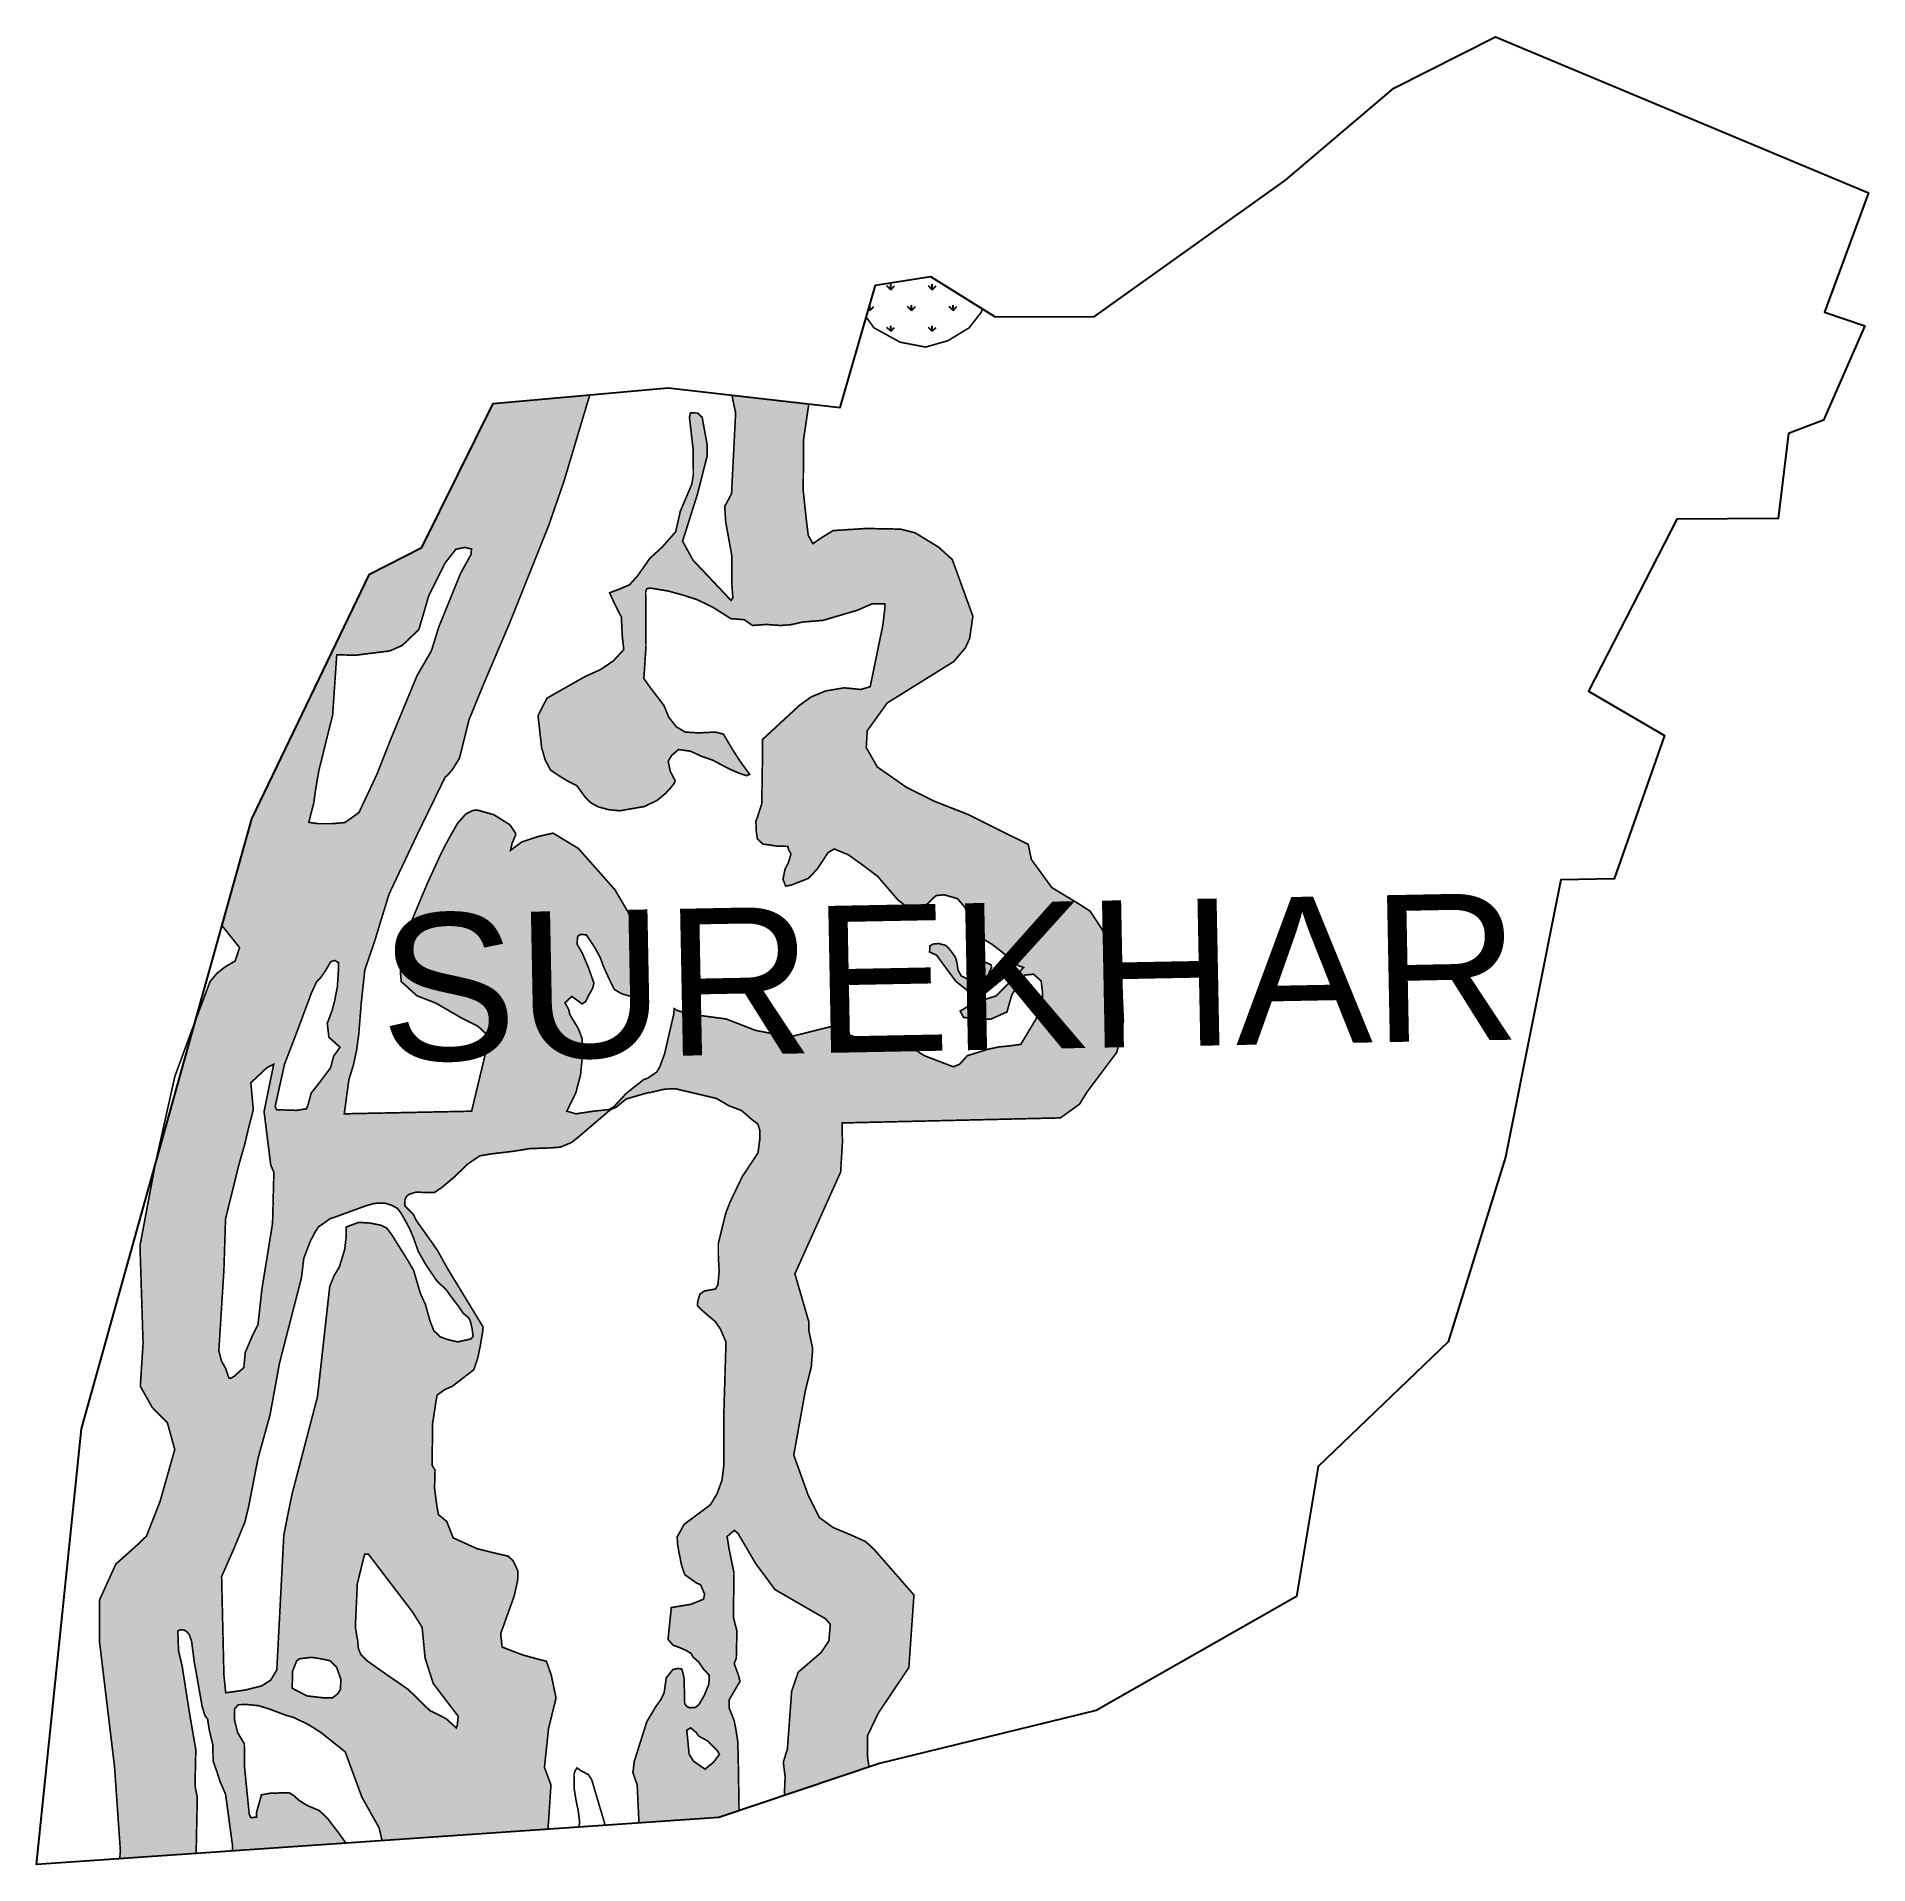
# Model space of a CAD drawing. Header units: metres. Extents: x 274922 to 276044, y 2074005 to 2075125.
import ezdxf

# ---------------------------------------------------------------- set-up
doc = ezdxf.new("R2010")
doc.units = ezdxf.units.M
doc.header["$MEASUREMENT"] = 0
for name, color, linetype in [('MANGROOVE BUFFER ZONE', 120, 'Continuous'), ('village', 3, 'Continuous'), ('VILLAGE NAME', 250, 'Continuous')]:
    doc.layers.add(name, color=color, linetype=linetype)
doc.styles.get("Standard").update_dxf_attribs({"font": 'simplex.shx'})

msp = doc.modelspace()

# ---------------------------------------------------------------- hatches: boundary and pattern name
at = {"layer": 'MANGROOVE BUFFER ZONE'}
h = msp.add_hatch(dxfattribs=at)
h.set_pattern_fill('GRASS', color=256, scale=18)
h.paths.add_polyline_path([(275493, 2074946.2), (275500.4, 2074955.7), (275501.2, 2074957.8), (275469.3, 2074977.7), (275435.6, 2074972.4), (275430, 2074952.7), (275434.7, 2074946.2), (275450.7, 2074937.4), (275466.4, 2074934.4), (275480, 2074938.3)])
h = msp.add_hatch(dxfattribs=at)
h.set_pattern_fill('GRASS', color=256, scale=18)
h.paths.add_polyline_path([(275529.2, 2074629.8), (275513.7, 2074637.5), (275492.4, 2074648.1), (275471.3, 2074656.4), (275454.7, 2074664.7), (275436.8, 2074677.2), (275430, 2074689.1), (275430.6, 2074699.4), (275442.8, 2074716.4), (275483.6, 2074741.8), (275490.7, 2074750.2), (275493.3, 2074755.9), (275495.3, 2074769.5), (275482.7, 2074804.2), (275474.4, 2074811.8), (275459.8, 2074820.7), (275450.9, 2074822.9), (275429.9, 2074823.3), (275409.7, 2074822), (275402.7, 2074817.7), (275397.3, 2074814), (275394.5, 2074819), (275393.4, 2074827.7), (275391.4, 2074846.3), (275391.6, 2074877.7), (275394.8, 2074899.5), (275347.8, 2074905), (275348.2, 2074902.4), (275350, 2074894.1), (275347.5, 2074844.6), (275343.3, 2074836.8), (275343.9, 2074827.4), (275347.7, 2074806.4), (275347.7, 2074789.2), (275348.3, 2074780.9), (275347.2, 2074779.2), (275323.9, 2074803.9), (275317.5, 2074815.5), (275326.7, 2074844.6), (275332.5, 2074867.5), (275332.5, 2074874.9), (275329.5, 2074891.4), (275326.7, 2074894), (275322.4, 2074894.1), (275321.7, 2074891.3), (275324, 2074871.6), (275324.1, 2074856.3), (275323.2, 2074850.5), (275316.1, 2074833.8), (275313.3, 2074821.3), (275305.1, 2074812), (275297.5, 2074805), (275289.7, 2074794), (275285, 2074788.8), (275279.4, 2074786.4), (275272.8, 2074783.9), (275275.9, 2074777.1), (275280, 2074769.1), (275280.6, 2074757.1), (275281.5, 2074749.1), (275275.2, 2074742.3), (275267.3, 2074736.9), (275257.8, 2074732.6), (275239.6, 2074722.3), (275234.4, 2074719.3), (275229, 2074708.6), (275231.2, 2074688.9), (275233.4, 2074681.5), (275236.6, 2074675.4), (275241.6, 2074672), (275247.3, 2074668.5), (275252.7, 2074665.8), (275258.3, 2074658.2), (275261, 2074655.5), (275265.6, 2074652.9), (275272.1, 2074651.1), (275279, 2074650.4), (275294.1, 2074653), (275302, 2074656.8), (275307.1, 2074661.1), (275309.8, 2074664), (275312.4, 2074667.2), (275313, 2074668.8), (275310, 2074674.5), (275308.7, 2074680.7), (275310.8, 2074684.3), (275315, 2074687.9), (275322.3, 2074686.9), (275329.3, 2074683.7), (275336.2, 2074681.3), (275342.3, 2074678), (275347, 2074675.6), (275352.6, 2074673.2), (275356.7, 2074671.9), (275358.6, 2074672.7), (275352.9, 2074680.5), (275348.3, 2074687.6), (275344.2, 2074694.5), (275342.6, 2074697.3), (275337.7, 2074698.6), (275327.1, 2074698.1), (275319.1, 2074698.6), (275313.6, 2074701.9), (275309, 2074707.8), (275306.1, 2074714.9), (275297.7, 2074725.9), (275293.8, 2074731.4), (275295.1, 2074751.2), (275294.9, 2074784.5), (275295.6, 2074786.4), (275297.7, 2074786.8), (275308.6, 2074785), (275317.7, 2074782.5), (275326.5, 2074779.7), (275336.6, 2074774.7), (275347, 2074768.1), (275355.3, 2074767.4), (275360.3, 2074763.9), (275368.6, 2074764.5), (275377.5, 2074763.9), (275383.6, 2074764.3), (275391.1, 2074766), (275403.4, 2074767), (275424.5, 2074773.2), (275433.7, 2074777.2), (275436.9, 2074777.2), (275441.3, 2074777.1), (275441.5, 2074775.6), (275440.2, 2074764.3), (275432.4, 2074726.4), (275426.7, 2074724.7), (275416.5, 2074725.7), (275405.1, 2074723.8), (275396.2, 2074720.1), (275389, 2074714.9), (275366.4, 2074694), (275366.4, 2074680.5), (275366.1, 2074661.1), (275366.1, 2074655), (275363.5, 2074646.9), (275362.4, 2074644), (275362.6, 2074638), (275363.3, 2074633.3), (275366.4, 2074630.1), (275375.7, 2074628.7), (275382, 2074628.6), (275382.5, 2074626.5), (275383.9, 2074623.9), (275382.2, 2074618.4), (275380.3, 2074614.8), (275379, 2074608.5), (275380.6, 2074604.3), (275383.8, 2074604.8), (275394.6, 2074609), (275399.7, 2074614.4), (275404.1, 2074620.9), (275406.5, 2074624.7), (275410.4, 2074627), (275418.9, 2074623.5), (275428.4, 2074616.7), (275437, 2074610.2), (275449.4, 2074595.8), (275456.6, 2074590.2), (275460.1, 2074589.4), (275465.3, 2074591.7), (275468.2, 2074594.1), (275470.8, 2074596.8), (275472.9, 2074598.5), (275477.8, 2074598.9), (275485.8, 2074596.6), (275490.5, 2074591.2), (275495.1, 2074578.2), (275500.5, 2074572.6), (275507, 2074568.6), (275513.3, 2074563.8), (275519.4, 2074558.2), (275523.2, 2074555.5), (275526.3, 2074554.4), (275516.7, 2074544.2), (275509.5, 2074537), (275503.4, 2074535.1), (275501.2, 2074535.4), (275499.7, 2074536), (275498.4, 2074541), (275499.2, 2074544.7), (275501.4, 2074546.5), (275504.6, 2074549.8), (275506.7, 2074554.4), (275506.5, 2074556), (275502.8, 2074557.7), (275501.5, 2074557.3), (275500.2, 2074555.8), (275498.9, 2074553.7), (275497.7, 2074548.6), (275491.6, 2074547.6), (275488.2, 2074549.2), (275486.2, 2074552.8), (275485.5, 2074557.5), (275484.6, 2074560.7), (275481.4, 2074565.1), (275478.8, 2074567.9), (275474.3, 2074569.1), (275471.2, 2074568.8), (275468.9, 2074567.7), (275468.8, 2074563.9), (275473, 2074562), (275484.9, 2074545.9), (275497.3, 2074536.1), (275497.1, 2074534.8), (275496.9, 2074533.5), (275496.7, 2074531.9), (275494.4, 2074531), (275491.9, 2074530.4), (275487.5, 2074527.7), (275489.6, 2074523.8), (275497.6, 2074523.2), (275506.1, 2074522.7), (275516.2, 2074527.2), (275517.1, 2074530.6), (275519.1, 2074537.4), (275521.8, 2074542.4), (275524.6, 2074546.4), (275527.2, 2074549.8), (275532.4, 2074550.3), (275537.1, 2074546.2), (275538, 2074538.8), (275537.8, 2074534.3), (275537.6, 2074531.2), (275533.8, 2074522.6), (275524.6, 2074507.3), (275517, 2074506.3), (275511.5, 2074505.8), (275504.7, 2074504.4), (275491.9, 2074500.4), (275487.1, 2074495.1), (275483.3, 2074493.6), (275465.6, 2074500.4), (275456.5, 2074506.2), (275444.6, 2074509.2), (275438, 2074508.8), (275423.1, 2074511.8), (275407.9, 2074518.1), (275390.3, 2074513.7), (275380.8, 2074511.3), (275372.1, 2074514), (275362.2, 2074515.9), (275354.2, 2074519), (275344.2, 2074522.9), (275323.1, 2074525.7), (275314.7, 2074527.9), (275312.3, 2074529.2), (275312.1, 2074525.9), (275306.5, 2074501.6), (275303.6, 2074493.7), (275301.8, 2074490.5), (275296.1, 2074486.6), (275293.6, 2074485.7), (275283.1, 2074477.4), (275275.4, 2074469.1), (275272.5, 2074467.4), (275262.9, 2074466.4), (275252.2, 2074464.8), (275246.6, 2074466.4), (275252.2, 2074477.9), (275255, 2074488.6), (275256.2, 2074500.7), (275256, 2074510.9), (275253.6, 2074517.1), (275248.5, 2074525.5), (275247.8, 2074528.6), (275245.5, 2074532.8), (275249.7, 2074536.7), (275256, 2074532.1), (275258.1, 2074533.5), (275259.9, 2074537.2), (275262.5, 2074541.8), (275263.2, 2074544.9), (275259.9, 2074554.2), (275256.1, 2074563.2), (275252.8, 2074568.9), (275253.3, 2074573.5), (275254.9, 2074574.7), (275258.6, 2074574.4), (275263.8, 2074566.5), (275267, 2074560.7), (275269.1, 2074554.9), (275273.8, 2074544.7), (275275.8, 2074540.9), (275280.5, 2074538.2), (275285.6, 2074536.8), (275291, 2074540.9), (275293.2, 2074547), (275295.4, 2074553.3), (275296, 2074560.2), (275290.9, 2074576.8), (275276.1, 2074602), (275253.6, 2074627.4), (275238.2, 2074636.7), (275229.3, 2074634.7), (275219, 2074631.3), (275212.2, 2074626.2), (275213.1, 2074630.5), (275215.1, 2074635.2), (275215.3, 2074636.6), (275211.8, 2074641.8), (275201.9, 2074648), (275191.6, 2074650.9), (275189.1, 2074650.6), (275184.6, 2074648.3), (275179.6, 2074642.6), (275173.5, 2074631.8), (275168.7, 2074622.3), (275161, 2074605.5), (275146.1, 2074569.9), (275144.7, 2074551.6), (275145.2, 2074545.8), (275154.8, 2074537.1), (275166.4, 2074532.6), (275181.9, 2074523.6), (275192.1, 2074518.5), (275199.2, 2074511.9), (275188.3, 2074466.4), (275110.3, 2074464.8), (275113.2, 2074486), (275115.9, 2074494.6), (275117.8, 2074503.4), (275119.2, 2074513.6), (275120.7, 2074532.6), (275122.9, 2074552.9), (275129.3, 2074571.7), (275131.6, 2074579.4), (275137.8, 2074599.5), (275155.3, 2074636.5), (275172, 2074670.8), (275174.1, 2074672.8), (275176.6, 2074675.7), (275180.9, 2074682.7), (275186.7, 2074706.1), (275195.2, 2074726.9), (275211.6, 2074765.4), (275235.5, 2074825.1), (275244.8, 2074852), (275260.7, 2074905.2), (275201.6, 2074899.9), (275157.9, 2074811.7), (275125.8, 2074795.4), (275053.7, 2074645.5), (275035.4, 2074580.1), (275046.2, 2074566.6), (275043.5, 2074558.4), (275037.2, 2074554.7), (275032.3, 2074550.8), (275028.1, 2074545.8), (275023.7, 2074534), (275019.2, 2074522.2), (274994.4, 2074433.3), (274985.2, 2074384), (274987.1, 2074324.2), (274985.4, 2074298), (274992.6, 2074285.1), (275002, 2074275.5), (275006.5, 2074259.2), (274997.5, 2074227.4), (274989.2, 2074206.2), (274983.7, 2074200.9), (274970.4, 2074189), (274960.5, 2074167.2), (274960.4, 2074141.6), (274969.6, 2074065.1), (274973.2, 2074013.4), (274972.8, 2074008.6), (275019.6, 2074011.8), (275020.3, 2074046.2), (275018.9, 2074053), (275019.4, 2074075.2), (275015.6, 2074097.3), (275011, 2074126.7), (275008.8, 2074136), (275008.4, 2074148.1), (275009.6, 2074148.7), (275012, 2074148.7), (275013.8, 2074147.7), (275015.4, 2074145.8), (275016.8, 2074141.8), (275018.5, 2074128.7), (275019.7, 2074122.2), (275023.3, 2074101.7), (275025.1, 2074095.9), (275026.6, 2074094.2), (275027.6, 2074087.5), (275029.8, 2074078.5), (275030, 2074068.4), (275032.5, 2074061.3), (275034.2, 2074055.9), (275037.6, 2074048.1), (275041.9, 2074016.5), (275041.8, 2074013.4), (275111.3, 2074018.2), (275106.7, 2074024.6), (275100.1, 2074033.2), (275095.1, 2074038), (275087.6, 2074041.2), (275082.8, 2074044.2), (275079.2, 2074047.4), (275076.5, 2074049), (275065, 2074048.7), (275059.6, 2074047.7), (275056.6, 2074037), (275056.6, 2074035.4), (275056.6, 2074034), (275053, 2074033.8), (275052.1, 2074035.9), (275049.3, 2074064.1), (275049.1, 2074079), (275045, 2074085.8), (275043, 2074094), (275043.2, 2074100.4), (275045.4, 2074102.9), (275050.9, 2074103), (275057.8, 2074102.3), (275064.6, 2074100.2), (275074.4, 2074096.5), (275079.6, 2074095), (275088.5, 2074090.6), (275096, 2074085.9), (275110.9, 2074074), (275121.1, 2074046.3), (275131.6, 2074027.6), (275133.2, 2074020.8), (275133.6, 2074019.7), (275235.1, 2074026.7), (275236.9, 2074053.8), (275232.9, 2074064.5), (275235.4, 2074088.2), (275240, 2074107), (275237.1, 2074121), (275234.1, 2074129.5), (275228.2, 2074131), (275219.2, 2074133.5), (275207, 2074138.2), (275206.1, 2074146.4), (275214.4, 2074169.5), (275216.4, 2074178.5), (275216.7, 2074181.7), (275216.7, 2074184.7), (275213.7, 2074191.1), (275210.6, 2074193.9), (275200.6, 2074196.2), (275191.5, 2074198.5), (275177, 2074205.1), (275173.1, 2074215.1), (275168, 2074219.3), (275167, 2074224.8), (275165.6, 2074235.6), (275165.9, 2074246.5), (275164.1, 2074249.5), (275164.4, 2074274.9), (275166.6, 2074289.6), (275167.3, 2074292.6), (275171.7, 2074295.8), (275176.6, 2074298), (275189.7, 2074308.1), (275192.1, 2074315.3), (275193.7, 2074323.2), (275195.2, 2074332), (275195.3, 2074334.3), (275173.7, 2074369.8), (275167.3, 2074381.3), (275163.3, 2074387), (275154.6, 2074399.2), (275152.5, 2074403.4), (275147.4, 2074408.4), (275147.5, 2074412.3), (275148.5, 2074414.3), (275150, 2074415.5), (275154.1, 2074416.8), (275161.8, 2074416.6), (275165.5, 2074416.6), (275170.1, 2074419.7), (275177.8, 2074426.2), (275186, 2074434.1), (275193.4, 2074439.1), (275200.6, 2074440.3), (275206, 2074440.9), (275214.2, 2074441.9), (275224, 2074443.5), (275236.3, 2074443.9), (275242.7, 2074444.4), (275249.6, 2074447.3), (275254.7, 2074451.4), (275268.7, 2074463.4), (275273.3, 2074467.3), (275276.9, 2074468.9), (275283, 2074473.9), (275296.6, 2074477.8), (275297.1, 2074477.7), (275306.5, 2074479.9), (275312.9, 2074480.2), (275338.3, 2074474.2), (275345.9, 2074469.7), (275353.6, 2074466.8), (275357.2, 2074463.7), (275359.9, 2074461.3), (275363.5, 2074458.7), (275364.8, 2074454.8), (275364.8, 2074449.2), (275363.7, 2074440.9), (275354.1, 2074426.4), (275346.5, 2074410.6), (275343.9, 2074403.8), (275339.4, 2074385.4), (275339.4, 2074378), (275339.9, 2074368.1), (275339.1, 2074359.9), (275337.6, 2074357.5), (275330.9, 2074356.3), (275328.1, 2074354.4), (275326.8, 2074349.9), (275326.6, 2074347.3), (275329.4, 2074344.5), (275333.4, 2074341), (275337.5, 2074337.6), (275340.7, 2074332.9), (275344.1, 2074325), (275342.8, 2074282.1), (275342.8, 2074249.7), (275341.7, 2074240.6), (275338.6, 2074232), (275334.5, 2074225.3), (275318.5, 2074213.4), (275314.2, 2074205.7), (275314.5, 2074200.5), (275316.7, 2074189.1), (275317.8, 2074185.4), (275318.9, 2074182.5), (275326.1, 2074177.4), (275326.4, 2074177.3), (275328.5, 2074176.4), (275331, 2074170.6), (275330.3, 2074167.5), (275322.7, 2074164.4), (275310.6, 2074162.4), (275308.6, 2074142.9), (275311.7, 2074139.3), (275315.4, 2074138), (275319.6, 2074136.2), (275322.7, 2074134.3), (275324, 2074132), (275327.4, 2074129), (275330.4, 2074124.6), (275333.8, 2074121), (275333.9, 2074119.1), (275333.5, 2074115.2), (275330.8, 2074108.7), (275327.6, 2074103.1), (275325.5, 2074101.3), (275322, 2074101), (275320.1, 2074101.8), (275318.8, 2074103.6), (275318.6, 2074111.9), (275318.4, 2074119.1), (275317.6, 2074122.9), (275317, 2074124.8), (275314.8, 2074125.1), (275311.6, 2074124.5), (275307.5, 2074119.3), (275306.2, 2074110.2), (275304.3, 2074106.2), (275301.2, 2074101.9), (275295.6, 2074092.5), (275287.9, 2074068.1), (275287.1, 2074061.3), (275289.7, 2074053.8), (275290.8, 2074030.5), (275339.8, 2074033.9), (275352.1, 2074038), (275351.6, 2074069.4), (275351.3, 2074080.5), (275350.3, 2074086.8), (275349.1, 2074093.2), (275346, 2074100.9), (275346, 2074105.8), (275351.7, 2074115.6), (275352.6, 2074116.9), (275352.4, 2074118.5), (275351.4, 2074121.9), (275349.1, 2074128), (275350.4, 2074131.3), (275350.8, 2074148.1), (275348.6, 2074156.4), (275349, 2074183.5), (275345.9, 2074198.7), (275344.8, 2074205.9), (275349.2, 2074209.7), (275351.5, 2074207.7), (275362.3, 2074189.3), (275374.1, 2074173.4), (275405.1, 2074155.5), (275408, 2074152.1), (275407.1, 2074142), (275402.4, 2074134.9), (275388.3, 2074122.8), (275384.3, 2074111.1), (275381.7, 2074075.8), (275379.2, 2074067.7), (275380.3, 2074058.7), (275379.8, 2074047.3), (275431.7, 2074064.7), (275430.7, 2074071.7), (275430.7, 2074083.8), (275437.4, 2074097.8), (275456.1, 2074125.7), (275459.2, 2074170.1), (275435, 2074197.8), (275429.6, 2074202.8), (275420.8, 2074206.8), (275409.7, 2074211.4), (275401.3, 2074217.5), (275394.4, 2074231.3), (275385.6, 2074255.8), (275392.7, 2074295.3), (275396.3, 2074309.6), (275397.2, 2074320.9), (275394.9, 2074331.7), (275394.8, 2074337.5), (275386.3, 2074366.8), (275414.3, 2074429.1), (275415.4, 2074447.2), (275415.2, 2074459.2), (275415.2, 2074459.2), (275548.9, 2074462.3), (275560.6, 2074470.7), (275565.3, 2074478.3), (275583.5, 2074502.6), (275587.5, 2074521.5), (275586.4, 2074543.9), (275580.1, 2074564.6), (275574.5, 2074577.7), (275567.1, 2074588.9), (275560.3, 2074593.3), (275543.6, 2074603.4), (275531.1, 2074620.6)])
h.paths.add_polyline_path([(275163.7, 2074748.4), (275154.9, 2074733.2), (275139.2, 2074695.3), (275130.2, 2074672.5), (275119.3, 2074649.3), (275110.7, 2074643.2), (275102.7, 2074642.5), (275094.3, 2074642.5), (275088.6, 2074643.3), (275091.6, 2074655.1), (275092.7, 2074663), (275094.7, 2074674.8), (275103.2, 2074709.1), (275105.7, 2074745.9), (275117.5, 2074745.7), (275138.2, 2074748.3), (275145.9, 2074751.7), (275156, 2074761.4), (275162.1, 2074782.2), (275171.9, 2074801.9), (275178.7, 2074810.6), (275184.2, 2074811.7), (275188.2, 2074810.7), (275188, 2074807.5), (275181.5, 2074795.7), (275168.1, 2074762.7)], flags=16)
h.paths.add_polyline_path([(275106.7, 2074557.4), (275106.7, 2074552.1), (275106.1, 2074542.6), (275104.4, 2074534), (275102.9, 2074528.2), (275099.9, 2074520.2), (275100.9, 2074511.7), (275107.7, 2074505.6), (275103.8, 2074500.1), (275101.9, 2074492.9), (275094.1, 2074482.6), (275090.1, 2074477.6), (275089.2, 2074474.3), (275088.1, 2074470.3), (275087.2, 2074467.9), (275081, 2074466.9), (275068.9, 2074467.3), (275068, 2074469.3), (275073.7, 2074495.1), (275081.3, 2074514.9), (275090.2, 2074538.8), (275093.3, 2074545.5), (275096, 2074548.4), (275098.8, 2074552.4), (275102, 2074558), (275104.6, 2074558.7)], flags=16)
h.paths.add_polyline_path([(275145.1, 2074403.9), (275147.3, 2074400.1), (275150.5, 2074394.1), (275152.5, 2074389.4), (275155.6, 2074380.6), (275160.2, 2074372.5), (275166.9, 2074362.6), (275172.8, 2074356.9), (275177.4, 2074350.6), (275180.3, 2074346.9), (275183.1, 2074342.7), (275186.7, 2074339.6), (275187.6, 2074337.6), (275188.6, 2074333.2), (275189.2, 2074328.5), (275187.9, 2074326.9), (275179.7, 2074325.1), (275173.1, 2074326.7), (275169.1, 2074328.2), (275165.2, 2074331.9), (275162.8, 2074338), (275160.1, 2074347.8), (275156.9, 2074354.9), (275152.8, 2074368.9), (275149.6, 2074374.4), (275139.1, 2074391.2), (275136.3, 2074394.8), (275132.6, 2074396.6), (275126, 2074397.9), (275119.1, 2074398.3), (275111.5, 2074395.5), (275111.5, 2074389.8), (275110.6, 2074381.8), (275107.3, 2074371), (275104.1, 2074365.7), (275101.4, 2074359), (275093.9, 2074291.5), (275078.3, 2074231.8), (275073.3, 2074207), (275069, 2074124.2), (275065.3, 2074118), (275059.7, 2074114.4), (275049.7, 2074111.9), (275037.7, 2074110.2), (275036.6, 2074121.1), (275035.2, 2074181.4), (275042.7, 2074198.4), (275049.4, 2074214.6), (275051.6, 2074223.5), (275057.5, 2074253.8), (275064.8, 2074280.1), (275070.6, 2074311.9), (275084.1, 2074364.4), (275085.5, 2074376.2), (275089.3, 2074386.3), (275092.2, 2074391.9), (275094.4, 2074395.5), (275099.1, 2074398.7), (275101.6, 2074400.6), (275103.4, 2074401.1), (275123.1, 2074408.3), (275128.5, 2074409.9), (275132.2, 2074410.1), (275135.2, 2074410.1), (275139.6, 2074408.7), (275142.9, 2074406.8)], flags=16)
h.paths.add_polyline_path([(275067.1, 2074495.2), (275061.2, 2074466.2), (275065.3, 2074433.4), (275067.2, 2074429), (275066.4, 2074397.8), (275059.9, 2074357.6), (275057.5, 2074335.9), (275054, 2074328.8), (275049.7, 2074318.7), (275048.8, 2074309.4), (275043.1, 2074304.2), (275040.9, 2074302.8), (275039.7, 2074302.9), (275037.6, 2074309), (275035.2, 2074313.2), (275033.5, 2074319.7), (275036.6, 2074369.1), (275037.6, 2074400.5), (275045.9, 2074434.1), (275049.3, 2074445.9), (275051.7, 2074456.1), (275054.6, 2074467.2), (275053.1, 2074483.8), (275063, 2074493.1)], flags=16)
h.paths.add_polyline_path([(275125.1, 2074195.1), (275152.1, 2074159.7), (275158, 2074150.3), (275159.8, 2074131.5), (275164.8, 2074115.9), (275180.1, 2074095.8), (275179.5, 2074090.2), (275178.9, 2074088.7), (275172.7, 2074094.3), (275162.6, 2074099.4), (275149.3, 2074112.4), (275136.6, 2074121.1), (275124.3, 2074129.8), (275120.4, 2074133.8), (275119, 2074137.2), (275118.6, 2074141.6), (275117.1, 2074150.4), (275118.3, 2074177), (275122.8, 2074195.2)], flags=16)
h.paths.add_polyline_path([(275322.5, 2074088.7), (275325.8, 2074085.9), (275327.5, 2074083.6), (275332.7, 2074080.8), (275335.3, 2074078.3), (275338.6, 2074075), (275340.1, 2074072.5), (275337.8, 2074069.5), (275336.3, 2074067.5), (275332.7, 2074064.6), (275331.3, 2074063.4), (275324.2, 2074068.3), (275321.5, 2074072.6), (275320.1, 2074087.3)], flags=16)
h.paths.add_polyline_path([(275101.5, 2074129.9), (275105.7, 2074125.7), (275108.2, 2074118.5), (275108, 2074112.3), (275106.3, 2074109.6), (275103.1, 2074107.1), (275096.8, 2074107.2), (275087.4, 2074108.3), (275078.4, 2074113), (275078.7, 2074123.5), (275081.1, 2074129.6), (275082.7, 2074131), (275090.1, 2074131.9), (275093.3, 2074131.5)], flags=16)

# ---------------------------------------------------------------- linework, layer by layer
at = {"color": 3, "flags": 128}
msp.add_lwpolyline([(275435.6, 2074972.4), (275469.3, 2074977.7)], dxfattribs=at)
at = {"layer": 'MANGROOVE BUFFER ZONE', "const_width": 1, "flags": 128}
for points in [[(275430, 2074952.7), (275434.7, 2074946.2), (275450.7, 2074937.4), (275466.4, 2074934.4), (275480, 2074938.3), (275493, 2074946.2), (275500.4, 2074955.7), (275501.2, 2074957.8)], [(275347.8, 2074905), (275348.2, 2074902.4), (275350, 2074894.1), (275347.5, 2074844.6), (275343.3, 2074836.8), (275343.9, 2074827.4), (275347.7, 2074806.4), (275347.7, 2074789.2), (275348.3, 2074780.9), (275347.2, 2074779.2), (275323.9, 2074803.9), (275317.5, 2074815.5), (275326.7, 2074844.6), (275332.5, 2074867.5), (275332.5, 2074874.9), (275329.5, 2074891.4), (275326.7, 2074894), (275322.4, 2074894.1), (275321.7, 2074891.3), (275324, 2074871.6), (275324.1, 2074856.3), (275323.2, 2074850.5), (275316.1, 2074833.8), (275313.3, 2074821.3), (275305.1, 2074812), (275297.5, 2074805), (275289.7, 2074794), (275285, 2074788.8), (275279.4, 2074786.4), (275272.8, 2074783.9), (275275.9, 2074777.1), (275280, 2074769.1), (275280.6, 2074757.1), (275281.5, 2074749.1), (275275.2, 2074742.3), (275267.3, 2074736.9), (275257.8, 2074732.6), (275239.6, 2074722.3), (275234.4, 2074719.3), (275229, 2074708.6), (275231.2, 2074688.9), (275233.4, 2074681.5), (275236.6, 2074675.4), (275241.6, 2074672), (275247.3, 2074668.5), (275252.7, 2074665.8), (275258.3, 2074658.2), (275261, 2074655.5), (275265.6, 2074652.9), (275272.1, 2074651.1), (275279, 2074650.4), (275294.1, 2074653), (275302, 2074656.8), (275307.1, 2074661.1), (275309.8, 2074664), (275312.4, 2074667.2), (275313, 2074668.8), (275310, 2074674.5), (275308.7, 2074680.7), (275310.8, 2074684.3), (275315, 2074687.9), (275322.3, 2074686.9), (275329.3, 2074683.7), (275336.2, 2074681.3), (275342.3, 2074678), (275347, 2074675.6), (275352.6, 2074673.2), (275356.7, 2074671.9), (275358.6, 2074672.7), (275352.9, 2074680.5), (275348.3, 2074687.6), (275344.2, 2074694.5), (275342.6, 2074697.3), (275337.7, 2074698.6), (275327.1, 2074698.1), (275319.1, 2074698.6), (275313.6, 2074701.9), (275309, 2074707.8), (275306.1, 2074714.9), (275297.7, 2074725.9), (275293.8, 2074731.4), (275295.1, 2074751.2), (275294.9, 2074784.5), (275295.6, 2074786.4), (275297.7, 2074786.8), (275308.6, 2074785), (275317.7, 2074782.5), (275326.5, 2074779.7), (275336.6, 2074774.7), (275347, 2074768.1), (275355.3, 2074767.4), (275360.3, 2074763.9), (275368.6, 2074764.5), (275377.5, 2074763.9), (275383.6, 2074764.3), (275391.1, 2074766), (275403.4, 2074767), (275424.5, 2074773.2), (275433.7, 2074777.2), (275436.9, 2074777.2), (275441.3, 2074777.1), (275441.5, 2074775.6), (275440.2, 2074764.3), (275432.4, 2074726.4), (275426.7, 2074724.7), (275416.5, 2074725.7), (275405.1, 2074723.8), (275396.2, 2074720.1), (275389, 2074714.9), (275366.4, 2074694), (275366.4, 2074680.5), (275366.1, 2074661.1), (275366.1, 2074655), (275363.5, 2074646.9), (275362.4, 2074644), (275362.6, 2074638), (275363.3, 2074633.3), (275366.4, 2074630.1), (275375.7, 2074628.7), (275382, 2074628.6), (275382.5, 2074626.5), (275383.9, 2074623.9), (275382.2, 2074618.4), (275380.3, 2074614.8), (275379, 2074608.5), (275380.6, 2074604.3), (275383.8, 2074604.8), (275394.6, 2074609), (275399.7, 2074614.4), (275404.1, 2074620.9), (275406.5, 2074624.7), (275410.4, 2074627), (275418.9, 2074623.5), (275428.4, 2074616.7), (275437, 2074610.2), (275449.4, 2074595.8), (275456.6, 2074590.2), (275460.1, 2074589.4), (275465.3, 2074591.7), (275468.2, 2074594.1), (275470.8, 2074596.8), (275472.9, 2074598.5), (275477.8, 2074598.9), (275485.8, 2074596.6), (275490.5, 2074591.2), (275495.1, 2074578.2), (275500.5, 2074572.6), (275507, 2074568.6), (275513.3, 2074563.8), (275519.4, 2074558.2), (275523.2, 2074555.5), (275526.3, 2074554.4), (275516.7, 2074544.2), (275509.5, 2074537), (275503.4, 2074535.1), (275501.2, 2074535.4), (275499.7, 2074536), (275498.4, 2074541), (275499.2, 2074544.7), (275501.4, 2074546.5), (275504.6, 2074549.8), (275506.7, 2074554.4), (275506.5, 2074556), (275502.8, 2074557.7), (275501.5, 2074557.3), (275500.2, 2074555.8), (275498.9, 2074553.7), (275497.7, 2074548.6), (275491.6, 2074547.6), (275488.2, 2074549.2), (275486.2, 2074552.8), (275485.5, 2074557.5), (275484.6, 2074560.7), (275481.4, 2074565.1), (275478.8, 2074567.9), (275474.3, 2074569.1), (275471.2, 2074568.8), (275468.9, 2074567.7), (275468.8, 2074563.9), (275473, 2074562), (275484.9, 2074545.9), (275497.3, 2074536.1), (275497.1, 2074534.8), (275496.9, 2074533.5), (275496.7, 2074531.9), (275494.4, 2074531), (275491.9, 2074530.4), (275487.5, 2074527.7), (275489.6, 2074523.8), (275497.6, 2074523.2), (275506.1, 2074522.7), (275516.2, 2074527.2), (275517.1, 2074530.6), (275519.1, 2074537.4), (275521.8, 2074542.4), (275524.6, 2074546.4), (275527.2, 2074549.8), (275532.4, 2074550.3), (275537.1, 2074546.2), (275538, 2074538.8), (275537.8, 2074534.3), (275537.6, 2074531.2), (275533.8, 2074522.6), (275524.6, 2074507.3), (275517, 2074506.3), (275511.5, 2074505.8), (275504.7, 2074504.4), (275491.9, 2074500.4), (275487.1, 2074495.1), (275483.3, 2074493.6), (275465.6, 2074500.4), (275456.5, 2074506.2), (275444.6, 2074509.2), (275438, 2074508.8), (275423.1, 2074511.8), (275407.9, 2074518.1), (275390.3, 2074513.7), (275380.8, 2074511.3), (275372.1, 2074514), (275362.2, 2074515.9), (275354.2, 2074519), (275344.2, 2074522.9), (275323.1, 2074525.7), (275314.7, 2074527.9), (275312.3, 2074529.2), (275312.3, 2074529.2), (275312.3, 2074529.2), (275312.1, 2074525.9), (275306.5, 2074501.6), (275303.6, 2074493.7), (275301.8, 2074490.5), (275296.1, 2074486.6), (275293.6, 2074485.7), (275283.1, 2074477.4), (275275.4, 2074469.1), (275272.5, 2074467.4), (275262.9, 2074466.4), (275252.2, 2074464.8), (275246.6, 2074466.4), (275252.2, 2074477.9), (275255, 2074488.6), (275256.2, 2074500.7), (275256, 2074510.9), (275253.6, 2074517.1), (275248.5, 2074525.5), (275247.8, 2074528.6), (275245.5, 2074532.8), (275249.7, 2074536.7), (275256, 2074532.1), (275258.1, 2074533.5), (275259.9, 2074537.2), (275262.5, 2074541.8), (275263.2, 2074544.9), (275259.9, 2074554.2), (275256.1, 2074563.2), (275252.8, 2074568.9), (275253.3, 2074573.5), (275254.9, 2074574.7), (275258.6, 2074574.4), (275263.8, 2074566.5), (275267, 2074560.7), (275269.1, 2074554.9), (275273.8, 2074544.7), (275275.8, 2074540.9), (275280.5, 2074538.2), (275285.6, 2074536.8), (275291, 2074540.9), (275293.2, 2074547), (275295.4, 2074553.3), (275296, 2074560.2), (275290.9, 2074576.8), (275276.1, 2074602), (275253.6, 2074627.4), (275238.2, 2074636.7), (275229.3, 2074634.7), (275219, 2074631.3), (275212.2, 2074626.2), (275213.1, 2074630.5), (275215.1, 2074635.2), (275215.3, 2074636.6), (275211.8, 2074641.8), (275201.9, 2074648), (275191.6, 2074650.9), (275189.1, 2074650.6), (275184.6, 2074648.3), (275179.6, 2074642.6), (275173.5, 2074631.8), (275168.7, 2074622.3), (275161, 2074605.5), (275146.1, 2074569.9), (275144.7, 2074551.6), (275145.2, 2074545.8), (275154.8, 2074537.1), (275166.4, 2074532.6), (275181.9, 2074523.6), (275192.1, 2074518.5), (275199.2, 2074511.9), (275199.2, 2074511.9), (275199.2, 2074511.9), (275199.2, 2074511.9), (275188.3, 2074466.4), (275188.3, 2074466.4), (275188.3, 2074466.4), (275110.3, 2074464.8), (275113.2, 2074486), (275115.9, 2074494.6), (275117.8, 2074503.4), (275119.2, 2074513.6), (275120.7, 2074532.6), (275122.9, 2074552.9), (275129.3, 2074571.7), (275131.6, 2074579.4), (275137.8, 2074599.5), (275155.3, 2074636.5), (275172, 2074670.8), (275174.1, 2074672.8), (275176.6, 2074675.7)], [(275176.6, 2074675.7), (275180.9, 2074682.7), (275186.7, 2074706.1), (275195.2, 2074726.9), (275211.6, 2074765.4), (275235.5, 2074825.1), (275244.8, 2074852), (275260.7, 2074905.2)], [(275431.7, 2074064.7), (275430.7, 2074071.7), (275430.7, 2074083.8), (275437.4, 2074097.8), (275456.1, 2074125.7), (275459.2, 2074170.1), (275435, 2074197.8), (275429.6, 2074202.8), (275420.8, 2074206.8), (275409.7, 2074211.4), (275401.3, 2074217.5), (275394.4, 2074231.3), (275385.6, 2074255.8), (275392.7, 2074295.3), (275396.3, 2074309.6), (275397.2, 2074320.9), (275394.9, 2074331.7), (275394.8, 2074337.5), (275386.3, 2074366.8), (275414.3, 2074429.1), (275415.4, 2074447.2), (275415.2, 2074459.2), (275415.2, 2074459.2), (275548.9, 2074462.3), (275560.6, 2074470.7), (275565.3, 2074478.3), (275583.5, 2074502.6), (275587.5, 2074521.5), (275586.4, 2074543.9), (275580.1, 2074564.6), (275574.5, 2074577.7), (275567.1, 2074588.9), (275560.3, 2074593.3), (275543.6, 2074603.4), (275531.1, 2074620.6), (275529.2, 2074629.8), (275513.7, 2074637.5), (275492.4, 2074648.1), (275471.3, 2074656.4), (275454.7, 2074664.7), (275436.8, 2074677.2), (275430, 2074689.1), (275430.6, 2074699.4), (275442.8, 2074716.4), (275483.6, 2074741.8), (275490.7, 2074750.2), (275493.3, 2074755.9), (275495.3, 2074769.5), (275482.7, 2074804.2), (275474.4, 2074811.8), (275459.8, 2074820.7), (275450.9, 2074822.9), (275429.9, 2074823.3), (275409.7, 2074822), (275402.7, 2074817.7), (275397.3, 2074814), (275394.5, 2074819), (275393.4, 2074827.7), (275391.4, 2074846.3), (275391.6, 2074877.7), (275394.8, 2074899.5)], [(275035.4, 2074580.1), (275046.2, 2074566.6), (275043.5, 2074558.4), (275043.5, 2074558.4), (275037.2, 2074554.7), (275032.3, 2074550.8), (275028.1, 2074545.8), (275023.7, 2074534), (275017.8, 2074518.3), (275006.6, 2074487.8), (274994.7, 2074434.7), (274985.2, 2074384), (274987.1, 2074324.2), (274985.4, 2074298), (274992.6, 2074285.1), (275002, 2074275.5), (275006.5, 2074259.2), (274997.5, 2074227.4), (274989.2, 2074206.2), (274983.7, 2074200.9), (274970.4, 2074189), (274960.5, 2074167.2), (274960.4, 2074141.6), (274969.6, 2074065.1), (274973.2, 2074013.4), (274972.8, 2074008.6)], [(275235.1, 2074026.7), (275236.9, 2074053.8), (275232.9, 2074064.5), (275235.4, 2074088.2), (275240, 2074107), (275237.1, 2074121), (275234.1, 2074129.5), (275228.2, 2074131), (275219.2, 2074133.5), (275207, 2074138.2), (275206.1, 2074146.4), (275214.4, 2074169.5), (275216.4, 2074178.5), (275216.7, 2074181.7), (275216.7, 2074184.7), (275213.7, 2074191.1), (275210.6, 2074193.9), (275200.6, 2074196.2), (275191.5, 2074198.5), (275177, 2074205.1), (275173.1, 2074215.1), (275168, 2074219.3), (275167, 2074224.8), (275165.6, 2074235.6), (275165.9, 2074246.5), (275164.1, 2074249.5), (275164.4, 2074274.9), (275166.6, 2074289.6), (275167.3, 2074292.6), (275171.7, 2074295.8), (275176.6, 2074298), (275189.7, 2074308.1), (275192.1, 2074315.3), (275193.7, 2074323.2), (275195.2, 2074332), (275195.3, 2074334.3), (275173.7, 2074369.8), (275167.3, 2074381.3), (275163.3, 2074387), (275154.6, 2074399.2), (275152.5, 2074403.4), (275147.4, 2074408.4), (275147.5, 2074412.3), (275148.5, 2074414.3), (275150, 2074415.5), (275154.1, 2074416.8), (275161.8, 2074416.6), (275165.5, 2074416.6), (275170.1, 2074419.7), (275177.8, 2074426.2), (275186, 2074434.1), (275193.4, 2074439.1), (275200.6, 2074440.3), (275206, 2074440.9), (275214.2, 2074441.9), (275224, 2074443.5), (275236.3, 2074443.9), (275242.7, 2074444.4), (275249.6, 2074447.3), (275254.7, 2074451.4), (275268.7, 2074463.4), (275273.3, 2074467.3), (275276.9, 2074468.9), (275283, 2074473.9), (275296.6, 2074477.8), (275297.1, 2074477.7), (275306.5, 2074479.9), (275312.9, 2074480.2), (275338.3, 2074474.2), (275345.9, 2074469.7), (275353.6, 2074466.8), (275357.2, 2074463.7), (275359.9, 2074461.3), (275363.5, 2074458.7), (275364.8, 2074454.8), (275364.8, 2074449.2), (275363.7, 2074440.9), (275354.1, 2074426.4), (275346.5, 2074410.6), (275343.9, 2074403.8), (275339.4, 2074385.4), (275339.4, 2074378), (275339.9, 2074368.1), (275339.1, 2074359.9), (275337.6, 2074357.5), (275330.9, 2074356.3), (275328.1, 2074354.4), (275326.8, 2074349.9), (275326.6, 2074347.3), (275329.4, 2074344.5), (275333.4, 2074341), (275337.5, 2074337.6), (275340.7, 2074332.9), (275344.1, 2074325), (275342.8, 2074282.1), (275342.8, 2074249.7), (275341.7, 2074240.6), (275338.6, 2074232), (275334.5, 2074225.3), (275318.5, 2074213.4), (275314.2, 2074205.7), (275314.5, 2074200.5), (275316.7, 2074189.1), (275317.8, 2074185.4), (275318.9, 2074182.5), (275326.1, 2074177.4), (275326.4, 2074177.3), (275328.5, 2074176.4), (275331, 2074170.6), (275330.3, 2074167.5), (275322.7, 2074164.4), (275310.6, 2074162.4), (275308.6, 2074142.9), (275311.7, 2074139.3), (275315.4, 2074138), (275319.6, 2074136.2), (275322.7, 2074134.3), (275324, 2074132), (275327.4, 2074129), (275330.4, 2074124.6), (275333.8, 2074121), (275333.9, 2074119.1), (275333.5, 2074115.2), (275330.8, 2074108.7), (275327.6, 2074103.1), (275325.5, 2074101.3), (275322, 2074101), (275320.1, 2074101.8), (275318.8, 2074103.6), (275318.6, 2074111.9), (275318.4, 2074119.1), (275317.6, 2074122.9), (275317, 2074124.8), (275314.8, 2074125.1), (275311.6, 2074124.5), (275307.5, 2074119.3), (275306.2, 2074110.2), (275304.3, 2074106.2), (275301.2, 2074101.9), (275295.6, 2074092.5), (275287.9, 2074068.1), (275287.1, 2074061.3), (275289.7, 2074053.8), (275290.8, 2074030.5)], [(275352.1, 2074038), (275351.6, 2074069.4), (275351.3, 2074080.5), (275350.3, 2074086.8), (275349.1, 2074093.2), (275346, 2074100.9), (275346, 2074105.8), (275351.7, 2074115.6), (275352.6, 2074116.9), (275352.4, 2074118.5), (275351.4, 2074121.9), (275349.1, 2074128), (275350.4, 2074131.3), (275350.8, 2074148.1), (275348.6, 2074156.4), (275349, 2074183.5), (275345.9, 2074198.7), (275344.8, 2074205.9), (275349.2, 2074209.7), (275351.5, 2074207.7), (275362.3, 2074189.3), (275374.1, 2074173.4), (275405.1, 2074155.5), (275408, 2074152.1), (275407.1, 2074142), (275402.4, 2074134.9), (275388.3, 2074122.8), (275384.3, 2074111.1), (275381.7, 2074075.8), (275379.2, 2074067.7), (275380.3, 2074058.7), (275379.8, 2074046.9)], [(275019.6, 2074011.8), (275020.3, 2074046.2), (275018.9, 2074053), (275019.4, 2074075.2), (275015.6, 2074097.3), (275011, 2074126.7), (275008.8, 2074136), (275008.4, 2074148.1), (275009.6, 2074148.7), (275012, 2074148.7), (275013.8, 2074147.7), (275015.4, 2074145.8), (275016.8, 2074141.8), (275018.5, 2074128.7), (275019.7, 2074122.2), (275023.3, 2074101.7), (275025.1, 2074095.9), (275026.6, 2074094.2), (275027.6, 2074087.5), (275029.8, 2074078.5), (275030, 2074068.4), (275032.5, 2074061.3), (275034.2, 2074055.9), (275037.6, 2074048.1), (275041.9, 2074016.5), (275041.8, 2074013.4)], [(275111.3, 2074018.2), (275106.7, 2074024.6), (275100.1, 2074033.2), (275095.1, 2074038), (275087.6, 2074041.2), (275082.8, 2074044.2), (275079.2, 2074047.4), (275076.5, 2074049), (275065, 2074048.7), (275059.6, 2074047.7), (275056.6, 2074037), (275056.6, 2074035.4), (275056.6, 2074034), (275053, 2074033.8), (275052.1, 2074035.9), (275049.3, 2074064.1), (275049.1, 2074079), (275045, 2074085.8), (275043, 2074094), (275043.2, 2074100.4), (275045.4, 2074102.9), (275050.9, 2074103), (275057.8, 2074102.3), (275064.6, 2074100.2), (275074.4, 2074096.5), (275079.6, 2074095), (275088.5, 2074090.6), (275096, 2074085.9), (275110.9, 2074074), (275121.1, 2074046.3), (275131.6, 2074027.6), (275133.2, 2074020.8), (275133.6, 2074019.7)], [(275270.1, 2074029.1), (275261.9, 2074056.8), (275259.8, 2074060.1), (275254.9, 2074062.7), (275252.9, 2074064.2), (275251.7, 2074062.5), (275251, 2074060.2), (275251.2, 2074050.9), (275252.3, 2074044.1), (275253.6, 2074037.9), (275254.5, 2074030.7), (275253.9, 2074028)]]:
    msp.add_lwpolyline(points, dxfattribs=at)
for points in [[(275184.2, 2074811.7), (275188.2, 2074810.7), (275188, 2074807.5), (275181.5, 2074795.7), (275168.1, 2074762.7), (275163.7, 2074748.4), (275154.9, 2074733.2), (275139.2, 2074695.3), (275130.2, 2074672.5), (275119.3, 2074649.3), (275110.7, 2074643.2), (275102.7, 2074642.5), (275094.3, 2074642.5), (275088.6, 2074643.3), (275091.6, 2074655.1), (275092.7, 2074663), (275094.7, 2074674.8), (275103.2, 2074709.1), (275105.7, 2074745.9), (275117.5, 2074745.7), (275138.2, 2074748.3), (275145.9, 2074751.7), (275156, 2074761.4), (275162.1, 2074782.2), (275171.9, 2074801.9), (275178.7, 2074810.6)], [(275184.2, 2074811.7), (275188.2, 2074810.7), (275188, 2074807.5), (275181.5, 2074795.7), (275168.1, 2074762.7), (275163.7, 2074748.4), (275154.9, 2074733.2), (275139.2, 2074695.3), (275130.2, 2074672.5), (275119.3, 2074649.3), (275110.7, 2074643.2), (275102.7, 2074642.5), (275094.3, 2074642.5), (275088.6, 2074643.3), (275091.6, 2074655.1), (275092.7, 2074663), (275094.7, 2074674.8), (275103.2, 2074709.1), (275105.7, 2074745.9), (275117.5, 2074745.7), (275138.2, 2074748.3), (275145.9, 2074751.7), (275156, 2074761.4), (275162.1, 2074782.2), (275171.9, 2074801.9), (275178.7, 2074810.6)], [(275104.6, 2074558.7), (275106.7, 2074557.4), (275106.7, 2074552.1), (275106.1, 2074542.6), (275104.4, 2074534), (275102.9, 2074528.2), (275099.9, 2074520.2), (275100.9, 2074511.7), (275107.7, 2074505.6), (275103.8, 2074500.1), (275101.9, 2074492.9), (275094.1, 2074482.6), (275090.1, 2074477.6), (275089.2, 2074474.3), (275088.1, 2074470.3), (275087.2, 2074467.9), (275081, 2074466.9), (275068.9, 2074467.3), (275068, 2074469.3), (275073.7, 2074495.1), (275081.3, 2074514.9), (275090.2, 2074538.8), (275093.3, 2074545.5), (275096, 2074548.4), (275098.8, 2074552.4), (275102, 2074558)], [(275104.6, 2074558.7), (275106.7, 2074557.4), (275106.7, 2074552.1), (275106.1, 2074542.6), (275104.4, 2074534), (275102.9, 2074528.2), (275099.9, 2074520.2), (275100.9, 2074511.7), (275107.7, 2074505.6), (275103.8, 2074500.1), (275101.9, 2074492.9), (275094.1, 2074482.6), (275090.1, 2074477.6), (275089.2, 2074474.3), (275088.1, 2074470.3), (275087.2, 2074467.9), (275081, 2074466.9), (275068.9, 2074467.3), (275068, 2074469.3), (275073.7, 2074495.1), (275081.3, 2074514.9), (275090.2, 2074538.8), (275093.3, 2074545.5), (275096, 2074548.4), (275098.8, 2074552.4), (275102, 2074558)], [(275040.9, 2074302.8), (275039.7, 2074302.9), (275037.6, 2074309), (275035.2, 2074313.2), (275033.5, 2074319.7), (275036.6, 2074369.1), (275037.6, 2074400.5), (275045.9, 2074434.1), (275049.3, 2074445.9), (275051.7, 2074456.1), (275054.6, 2074467.2), (275053.1, 2074483.8), (275063, 2074493.1), (275067.1, 2074495.2), (275061.2, 2074466.2), (275065.3, 2074433.4), (275067.2, 2074429), (275066.4, 2074397.8), (275059.9, 2074357.6), (275057.5, 2074335.9), (275054, 2074328.8), (275049.7, 2074318.7), (275048.8, 2074309.4), (275043.1, 2074304.2)], [(275037.7, 2074110.2), (275036.6, 2074121.1), (275035.2, 2074181.4), (275042.7, 2074198.4), (275049.4, 2074214.6), (275051.6, 2074223.5), (275057.5, 2074253.8), (275064.8, 2074280.1), (275070.6, 2074311.9), (275084.1, 2074364.4), (275085.5, 2074376.2), (275089.3, 2074386.3), (275092.2, 2074391.9), (275094.4, 2074395.5), (275099.1, 2074398.7), (275101.6, 2074400.6), (275103.4, 2074401.1), (275123.1, 2074408.3), (275128.5, 2074409.9), (275132.2, 2074410.1), (275135.2, 2074410.1), (275139.6, 2074408.7), (275142.9, 2074406.8), (275145.1, 2074403.9), (275147.3, 2074400.1), (275150.5, 2074394.1), (275152.5, 2074389.4), (275155.6, 2074380.6), (275160.2, 2074372.5), (275166.9, 2074362.6), (275172.8, 2074356.9), (275177.4, 2074350.6), (275180.3, 2074346.9), (275183.1, 2074342.7), (275186.7, 2074339.6), (275187.6, 2074337.6), (275188.6, 2074333.2), (275189.2, 2074328.5), (275187.9, 2074326.9), (275179.7, 2074325.1), (275173.1, 2074326.7), (275169.1, 2074328.2), (275165.2, 2074331.9), (275162.8, 2074338), (275160.1, 2074347.8), (275156.9, 2074354.9), (275152.8, 2074368.9), (275149.6, 2074374.4), (275139.1, 2074391.2), (275136.3, 2074394.8), (275132.6, 2074396.6), (275126, 2074397.9), (275119.1, 2074398.3), (275111.5, 2074395.5), (275111.5, 2074389.8), (275110.6, 2074381.8), (275107.3, 2074371), (275104.1, 2074365.7), (275101.4, 2074359), (275093.9, 2074291.5), (275078.3, 2074231.8), (275073.3, 2074207), (275069, 2074124.2), (275065.3, 2074118), (275059.7, 2074114.4), (275049.7, 2074111.9)], [(275124.3, 2074129.8), (275120.4, 2074133.8), (275119, 2074137.2), (275118.6, 2074141.6), (275117.1, 2074150.4), (275118.3, 2074177), (275122.8, 2074195.2), (275125.1, 2074195.1), (275152.1, 2074159.7), (275158, 2074150.3), (275159.8, 2074131.5), (275164.8, 2074115.9), (275180.1, 2074095.8), (275179.5, 2074090.2), (275178.9, 2074088.7), (275172.7, 2074094.3), (275162.6, 2074099.4), (275149.3, 2074112.4), (275136.6, 2074121.1)], [(275087.4, 2074108.3), (275078.4, 2074113), (275078.7, 2074123.5), (275081.1, 2074129.6), (275082.7, 2074131), (275090.1, 2074131.9), (275093.3, 2074131.5), (275101.5, 2074129.9), (275105.7, 2074125.7), (275108.2, 2074118.5), (275108, 2074112.3), (275106.3, 2074109.6), (275103.1, 2074107.1), (275096.8, 2074107.2)], [(275321.5, 2074072.6), (275320.1, 2074087.3), (275322.5, 2074088.7), (275325.8, 2074085.9), (275327.5, 2074083.6), (275332.7, 2074080.8), (275335.3, 2074078.3), (275338.6, 2074075), (275340.1, 2074072.5), (275337.8, 2074069.5), (275336.3, 2074067.5), (275332.7, 2074064.6), (275331.3, 2074063.4), (275324.2, 2074068.3)]]:
    msp.add_lwpolyline(points, close=True, dxfattribs=at)
at = {"layer": 'village', "color": 3}
for points in [[(275469.3, 2074977.7, 0), (275508.9, 2074953, 0), (275569.7, 2074953.1, 0), (275686.7, 2075036.7, 0), (275753.1, 2075092.9, 0), (275815.4, 2075124.5, 0), (276043.7, 2075028.8, 0), (276016.8, 2074955.7, 0), (276041.5, 2074947.4, 0), (276016.2, 2074889.6, 0), (275994.9, 2074881.5, 0), (275988.4, 2074829.5, 0), (275926.5, 2074829.1, 0), (275872.4, 2074723.6, 0), (275918.9, 2074696.5, 0), (275888.1, 2074608.7, 0), (275855.3, 2074608.2, 0), (275821.5, 2074438.3, 0), (275786.3, 2074325.1, 0), (275706.8, 2074248.8, 0), (275693.4, 2074169.1, 0), (275570.9, 2074099.4, 0), (275438.2, 2074066.9, 0), (275339.8, 2074033.9, 0), (274921.9, 2074005.1, 0), (274949.4, 2074271.8, 0)], [(274949.4, 2074271.8, 0), (275053.7, 2074645.5, 0), (275125.8, 2074795.4, 0), (275157.9, 2074811.7, 0), (275201.6, 2074899.9, 0), (275308.7, 2074909.5, 0), (275414, 2074897.3, 0), (275435.6, 2074972.4, 0)]]:
    msp.add_polyline3d(points, dxfattribs=at)

# ---------------------------------------------------------------- texts
at = {"layer": 'VILLAGE NAME', "insert": (275131.1, 2074586.8), "char_height": 89.98, "attachment_point": 1, "rotation": 1.1028}
msp.add_mtext_dynamic_manual_height_columns('{\\fArial|b0|i0|c0|p34;SUREKHAR}', width=601.475, gutter_width=449.9, heights=[0], dxfattribs=at)

doc.saveas('drawing.dxf')
